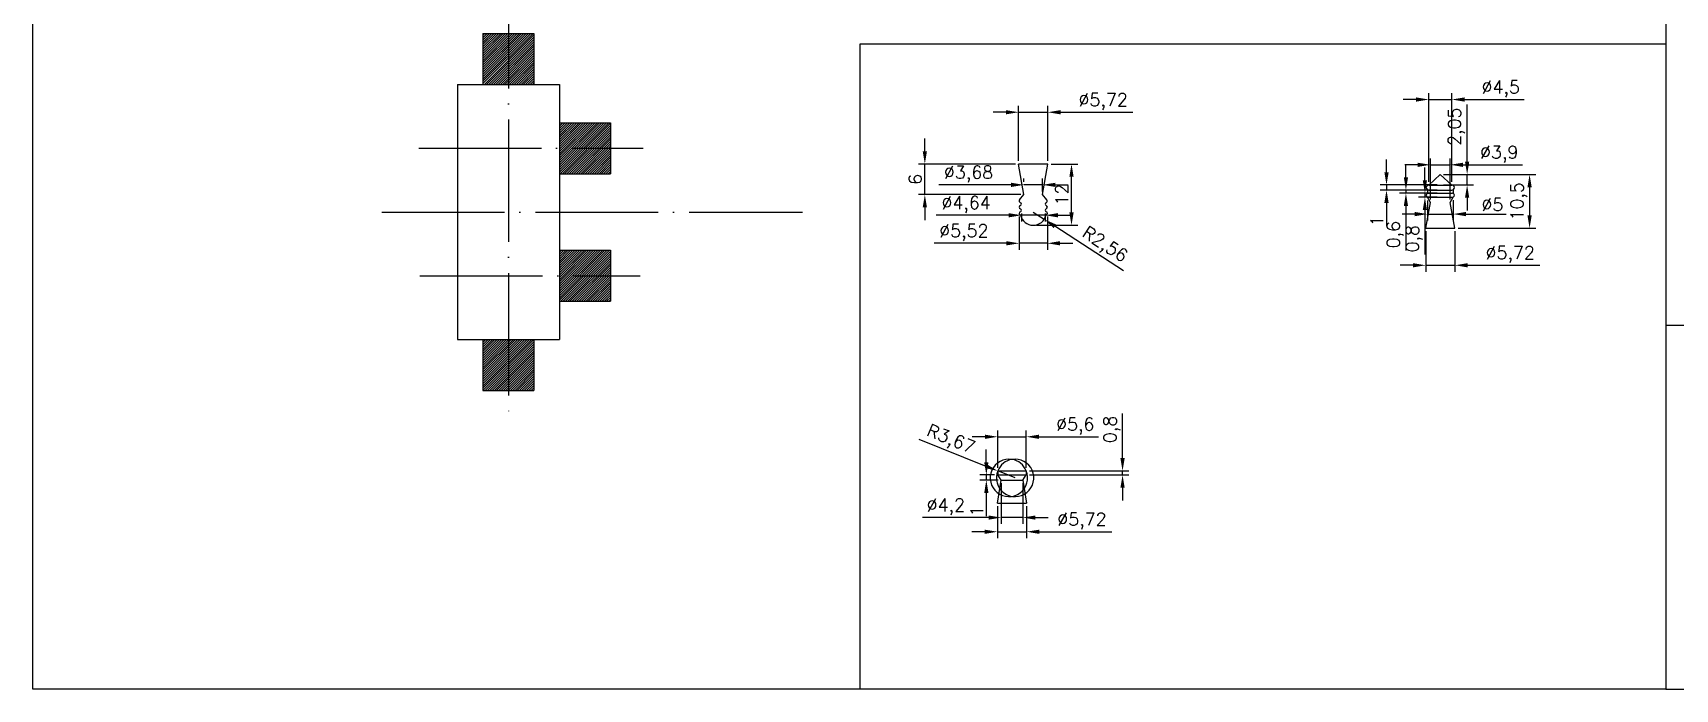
# Model space of a CAD drawing. Header units: millimetres. Extents: x 66 to 909, y 63 to 439.
# Drawn here: x 65.8 to 387.4, y 62.9 to 191.6 of the extents above; entities that cross this region are included whole.
import ezdxf

# ---------------------------------------------------------------- set-up
doc = ezdxf.new("R2010")
doc.units = ezdxf.units.MM
doc.linetypes.add('ACAD_ISO04W100', pattern=[30, 24, -3, 0, -3])
doc.layers.add('dim', color=82, linetype='Continuous', lineweight=9)
doc.layers.add('图层5', color=253, linetype='Continuous', lineweight=5)
doc.layers.add('图层1', color=1, linetype='ACAD_ISO04W100')
doc.layers.add('图层3', color=5, linetype='Continuous')
doc.styles.get("Standard").update_dxf_attribs({"font": 'txt', "bigfont": 'gbcbig.shx'})
doc.dimstyles.new('ISO-25', dxfattribs={"dimtxt": 2.5, "dimasz": 2.5, "dimexe": 1.25, "dimexo": 0.625, "dimtad": 1, "dimtxsty": 'Standard', "dimcen": 2.5, "dimadec": 0, "dimazin": 0, "dimtfac": 1, "dimtmove": 0, "dimatfit": 3, "dimfxl": 0, "dimarcsym": 0})
pattern_1 = [(45, (-842.19243, -570.68727), (-0.2245064, 0.2245064), [])]

# ---------------------------------------------------------------- blocks, each defined once
blk = doc.blocks.new('*D100')
at = {"layer": 'Defpoints', "color": 0}
for p in [(264.58, 176.01), (258.86, 165.86), (264.58, 165.86)]:
    blk.add_point(p, dxfattribs=at)
at = {"layer": 'dim', "color": 0, "lineweight": -2}
for p, q in [((258.86, 166.49), (258.86, 177.26)), ((264.58, 166.49), (264.58, 177.26)), ((256.36, 176.01), (253.86, 176.01)), ((258.86, 176.01), (264.58, 176.01)), ((267.08, 176.01), (281.25, 176.01))]:
    blk.add_line(p, q, dxfattribs=at)
at = {"layer": 'dim', "color": 0}
for points in [[(256.36, 176.42), (256.36, 175.59), (258.86, 176.01)], [(267.08, 176.42), (267.08, 175.59), (264.58, 176.01)]]:
    blk.add_solid(points, dxfattribs=at)
at = {"layer": 'dim', "color": 0, "insert": (275.41, 178.09), "char_height": 2.5, "attachment_point": 5}
blk.add_mtext('%%C5,72', dxfattribs=at)
blk = doc.blocks.new('*D101')
at = {"layer": 'Defpoints', "color": 0}
for p in [(264.58, 165.86), (269.21, 165.86), (261.72, 153.86)]:
    blk.add_point(p, dxfattribs=at)
at = {"layer": 'dim', "color": 0, "lineweight": -2}
for p, q in [((265.21, 165.86), (270.46, 165.86)), ((269.21, 156.36), (269.21, 163.36)), ((262.35, 153.86), (270.46, 153.86))]:
    blk.add_line(p, q, dxfattribs=at)
at = {"layer": 'dim', "color": 0}
for points in [[(268.79, 163.36), (269.63, 163.36), (269.21, 165.86)], [(268.79, 156.36), (269.63, 156.36), (269.21, 153.86)]]:
    blk.add_solid(points, dxfattribs=at)
at = {"layer": 'dim', "color": 0, "insert": (267.33, 159.86), "char_height": 2.5, "attachment_point": 5, "rotation": 90}
blk.add_mtext('12', dxfattribs=at)
blk = doc.blocks.new('*D102')
at = {"layer": 'Defpoints', "color": 0}
for p in [(258.96, 156.2), (264.48, 156.2), (258.96, 150.32)]:
    blk.add_point(p, dxfattribs=at)
at = {"layer": 'dim', "color": 0, "lineweight": -2}
for p, q in [((258.96, 155.57), (258.96, 149.07)), ((264.48, 155.57), (264.48, 149.07)), ((256.46, 150.32), (242.29, 150.32)), ((264.48, 150.32), (258.96, 150.32)), ((266.98, 150.32), (269.48, 150.32))]:
    blk.add_line(p, q, dxfattribs=at)
at = {"layer": 'dim', "color": 0}
for points in [[(256.46, 150.74), (256.46, 149.91), (258.96, 150.32)], [(266.98, 150.74), (266.98, 149.91), (264.48, 150.32)]]:
    blk.add_solid(points, dxfattribs=at)
at = {"layer": 'dim', "color": 0, "insert": (248.13, 152.41), "char_height": 2.5, "attachment_point": 5}
blk.add_mtext('%%C5,52', dxfattribs=at)
blk = doc.blocks.new('*D103')
at = {"layer": 'Defpoints', "color": 0}
for p in [(240.49, 165.86), (258.86, 165.86), (259.88, 159.86)]:
    blk.add_point(p, dxfattribs=at)
at = {"layer": 'dim', "color": 0, "lineweight": -2}
for p, q in [((240.49, 168.36), (240.49, 170.86)), ((258.24, 165.86), (239.24, 165.86)), ((240.49, 159.86), (240.49, 165.86)), ((259.26, 159.86), (239.24, 159.86)), ((240.49, 157.36), (240.49, 154.86))]:
    blk.add_line(p, q, dxfattribs=at)
at = {"layer": 'dim', "color": 0}
for points in [[(240.07, 168.36), (240.9, 168.36), (240.49, 165.86)], [(240.07, 157.36), (240.9, 157.36), (240.49, 159.86)]]:
    blk.add_solid(points, dxfattribs=at)
at = {"layer": 'dim', "color": 0, "insert": (238.61, 162.86), "char_height": 2.5, "attachment_point": 5, "rotation": 90}
blk.add_mtext('6', dxfattribs=at)
blk = doc.blocks.new('*D104')
at = {"layer": 'Defpoints', "color": 0}
for p in [(341.45, 163.8), (344.31, 153.3), (358.93, 153.3)]:
    blk.add_point(p, dxfattribs=at)
at = {"layer": 'dim', "color": 0, "lineweight": -2}
for p, q in [((342.07, 163.8), (360.18, 163.8)), ((358.93, 161.3), (358.93, 155.8)), ((344.93, 153.3), (360.18, 153.3))]:
    blk.add_line(p, q, dxfattribs=at)
at = {"layer": 'dim', "color": 0}
for points in [[(358.51, 161.3), (359.35, 161.3), (358.93, 163.8)], [(358.51, 155.8), (359.35, 155.8), (358.93, 153.3)]]:
    blk.add_solid(points, dxfattribs=at)
at = {"layer": 'dim', "color": 0, "insert": (356.85, 158.55), "char_height": 2.5, "attachment_point": 5, "rotation": 90}
blk.add_mtext('10,5', dxfattribs=at)
blk = doc.blocks.new('*D105')
at = {"layer": 'Defpoints', "color": 0}
for p in [(341.45, 163.8), (341.45, 161.75), (346.7, 163.8)]:
    blk.add_point(p, dxfattribs=at)
at = {"layer": 'dim', "color": 0, "lineweight": -2}
for p, q in [((346.7, 166.3), (346.7, 177.55)), ((342.07, 163.8), (347.95, 163.8)), ((342.07, 161.75), (347.95, 161.75)), ((346.7, 161.75), (346.7, 163.8)), ((346.7, 159.25), (346.7, 156.75))]:
    blk.add_line(p, q, dxfattribs=at)
at = {"layer": 'dim', "color": 0}
for points in [[(346.28, 166.3), (347.11, 166.3), (346.7, 163.8)], [(346.28, 159.25), (347.11, 159.25), (346.7, 161.75)]]:
    blk.add_solid(points, dxfattribs=at)
at = {"layer": 'dim', "color": 0, "insert": (344.61, 173.17), "char_height": 2.5, "attachment_point": 5, "rotation": 90}
blk.add_mtext('2,05', dxfattribs=at)
blk = doc.blocks.new('*D106')
at = {"layer": 'Defpoints', "color": 0}
for p in [(341.45, 161.75), (330.91, 160.75), (341.45, 160.75)]:
    blk.add_point(p, dxfattribs=at)
at = {"layer": 'dim', "color": 0, "lineweight": -2}
for p, q in [((330.91, 164.25), (330.91, 166.75)), ((340.82, 161.75), (329.66, 161.75)), ((330.91, 161.75), (330.91, 160.75)), ((340.82, 160.75), (329.66, 160.75)), ((330.91, 158.25), (330.91, 153.66))]:
    blk.add_line(p, q, dxfattribs=at)
at = {"layer": 'dim', "color": 0}
for points in [[(330.49, 164.25), (331.33, 164.25), (330.91, 161.75)], [(330.49, 158.25), (331.33, 158.25), (330.91, 160.75)]]:
    blk.add_solid(points, dxfattribs=at)
at = {"layer": 'dim', "color": 0, "insert": (329.03, 154.7), "char_height": 2.5, "attachment_point": 5, "rotation": 90}
blk.add_mtext('1', dxfattribs=at)
blk = doc.blocks.new('*D107')
at = {"layer": 'Defpoints', "color": 0}
for p in [(334.71, 160.15), (341.45, 160.75), (341.45, 160.15)]:
    blk.add_point(p, dxfattribs=at)
at = {"layer": 'dim', "color": 0, "lineweight": -2}
for p, q in [((334.71, 163.25), (334.71, 165.75)), ((340.82, 160.75), (333.46, 160.75)), ((340.82, 160.15), (333.46, 160.15)), ((334.71, 160.75), (334.71, 160.15)), ((334.71, 157.65), (334.71, 148.9))]:
    blk.add_line(p, q, dxfattribs=at)
at = {"layer": 'dim', "color": 0}
for points in [[(334.3, 163.25), (335.13, 163.25), (334.71, 160.75)], [(334.3, 157.65), (335.13, 157.65), (334.71, 160.15)]]:
    blk.add_solid(points, dxfattribs=at)
at = {"layer": 'dim', "color": 0, "insert": (332.63, 152.02), "char_height": 2.5, "attachment_point": 5, "rotation": 90}
blk.add_mtext('0,6', dxfattribs=at)
blk = doc.blocks.new('*D108')
at = {"layer": 'Defpoints', "color": 0}
for p in [(338.43, 159.35), (341.45, 160.15), (341.45, 159.35)]:
    blk.add_point(p, dxfattribs=at)
at = {"layer": 'dim', "color": 0, "lineweight": -2}
for p, q in [((338.43, 162.65), (338.43, 165.15)), ((340.82, 160.15), (337.18, 160.15)), ((340.82, 159.35), (337.18, 159.35)), ((338.43, 160.15), (338.43, 159.35)), ((338.43, 156.85), (338.43, 148.1))]:
    blk.add_line(p, q, dxfattribs=at)
at = {"layer": 'dim', "color": 0}
for points in [[(338.01, 162.65), (338.84, 162.65), (338.43, 160.15)], [(338.01, 156.85), (338.84, 156.85), (338.43, 159.35)]]:
    blk.add_solid(points, dxfattribs=at)
at = {"layer": 'dim', "color": 0, "insert": (336.34, 151.22), "char_height": 2.5, "attachment_point": 5, "rotation": 90}
blk.add_mtext('0,8', dxfattribs=at)
blk = doc.blocks.new('*D109')
at = {"layer": 'Defpoints', "color": 0}
for p in [(338.59, 153.3), (344.31, 153.3), (344.31, 146.01)]:
    blk.add_point(p, dxfattribs=at)
at = {"layer": 'dim', "color": 0, "lineweight": -2}
for p, q in [((338.59, 152.67), (338.59, 144.76)), ((344.31, 152.67), (344.31, 144.76)), ((336.09, 146.01), (333.59, 146.01)), ((338.59, 146.01), (344.31, 146.01)), ((346.81, 146.01), (360.97, 146.01))]:
    blk.add_line(p, q, dxfattribs=at)
at = {"layer": 'dim', "color": 0}
for points in [[(336.09, 146.43), (336.09, 145.6), (338.59, 146.01)], [(346.81, 146.43), (346.81, 145.6), (344.31, 146.01)]]:
    blk.add_solid(points, dxfattribs=at)
at = {"layer": 'dim', "color": 0, "insert": (355.14, 148.1), "char_height": 2.5, "attachment_point": 5}
blk.add_mtext('%%C5,72', dxfattribs=at)
blk = doc.blocks.new('*D110')
at = {"layer": 'Defpoints', "color": 0}
for p in [(343.7, 178.5), (339.2, 161.75), (343.7, 161.75)]:
    blk.add_point(p, dxfattribs=at)
at = {"layer": 'dim', "color": 0, "lineweight": -2}
for p, q in [((336.7, 178.5), (334.2, 178.5)), ((339.2, 162.37), (339.2, 179.75)), ((339.2, 178.5), (343.7, 178.5)), ((343.7, 162.37), (343.7, 179.75)), ((346.2, 178.5), (357.86, 178.5))]:
    blk.add_line(p, q, dxfattribs=at)
at = {"layer": 'dim', "color": 0}
for points in [[(336.7, 178.92), (336.7, 178.08), (339.2, 178.5)], [(346.2, 178.92), (346.2, 178.08), (343.7, 178.5)]]:
    blk.add_solid(points, dxfattribs=at)
at = {"layer": 'dim', "color": 0, "insert": (353.28, 180.58), "char_height": 2.5, "attachment_point": 5}
blk.add_mtext('%%C4,5', dxfattribs=at)
blk = doc.blocks.new('*D111')
at = {"layer": 'Defpoints', "color": 0}
for p in [(338.95, 159.35), (343.95, 159.38), (343.95, 156.05)]:
    blk.add_point(p, dxfattribs=at)
at = {"layer": 'dim', "color": 0, "lineweight": -2}
for p, q in [((338.95, 158.72), (338.95, 154.8)), ((343.95, 158.75), (343.95, 154.8)), ((336.45, 156.05), (333.95, 156.05)), ((338.95, 156.05), (343.95, 156.05)), ((346.45, 156.05), (354.36, 156.05))]:
    blk.add_line(p, q, dxfattribs=at)
at = {"layer": 'dim', "color": 0}
for points in [[(336.45, 156.46), (336.45, 155.63), (338.95, 156.05)], [(346.45, 156.46), (346.45, 155.63), (343.95, 156.05)]]:
    blk.add_solid(points, dxfattribs=at)
at = {"layer": 'dim', "color": 0, "insert": (351.65, 157.92), "char_height": 2.5, "attachment_point": 5}
blk.add_mtext('%%C5', dxfattribs=at)
blk = doc.blocks.new('*D112')
at = {"layer": 'Defpoints', "color": 0}
for p in [(343.4, 165.71), (339.5, 158.3), (343.4, 158.3)]:
    blk.add_point(p, dxfattribs=at)
at = {"layer": 'dim', "color": 0, "lineweight": -2}
for p, q in [((337, 165.71), (334.5, 165.71)), ((339.5, 158.92), (339.5, 166.96)), ((339.5, 165.71), (343.4, 165.71)), ((343.4, 158.92), (343.4, 166.96)), ((345.9, 165.71), (357.56, 165.71))]:
    blk.add_line(p, q, dxfattribs=at)
at = {"layer": 'dim', "color": 0}
for points in [[(337, 166.12), (337, 165.29), (339.5, 165.71)], [(345.9, 166.12), (345.9, 165.29), (343.4, 165.71)]]:
    blk.add_solid(points, dxfattribs=at)
at = {"layer": 'dim', "color": 0, "insert": (352.98, 167.79), "char_height": 2.5, "attachment_point": 5}
blk.add_mtext('%%C3,9', dxfattribs=at)
blk = doc.blocks.new('*D113')
at = {"layer": 'Defpoints', "color": 0}
for p in [(259.88, 161.78), (259.88, 161.78), (263.56, 159.86)]:
    blk.add_point(p, dxfattribs=at)
at = {"layer": 'dim', "color": 0, "lineweight": -2}
for p, q in [((257.38, 161.78), (243.21, 161.78)), ((259.88, 162.4), (259.88, 163.03)), ((263.56, 161.78), (259.88, 161.78)), ((263.56, 160.49), (263.56, 163.03)), ((266.06, 161.78), (268.56, 161.78))]:
    blk.add_line(p, q, dxfattribs=at)
at = {"layer": 'dim', "color": 0}
for points in [[(257.38, 162.19), (257.38, 161.36), (259.88, 161.78)], [(266.06, 162.19), (266.06, 161.36), (263.56, 161.78)]]:
    blk.add_solid(points, dxfattribs=at)
at = {"layer": 'dim', "color": 0, "insert": (249.05, 163.86), "char_height": 2.5, "attachment_point": 5}
blk.add_mtext('%%C3,68', dxfattribs=at)
blk = doc.blocks.new('*D114')
at = {"layer": 'Defpoints', "color": 0}
for p in [(259.4, 156.79), (259.4, 155.82), (264.04, 156.78)]:
    blk.add_point(p, dxfattribs=at)
at = {"layer": 'dim', "color": 0, "lineweight": -2}
for p, q in [((256.9, 155.82), (242.73, 155.82)), ((259.4, 156.16), (259.4, 154.57)), ((264.04, 155.82), (259.4, 155.82)), ((264.04, 156.16), (264.04, 154.57)), ((266.54, 155.82), (269.04, 155.82))]:
    blk.add_line(p, q, dxfattribs=at)
at = {"layer": 'dim', "color": 0}
for points in [[(256.9, 156.23), (256.9, 155.4), (259.4, 155.82)], [(266.54, 156.23), (266.54, 155.4), (264.04, 155.82)]]:
    blk.add_solid(points, dxfattribs=at)
at = {"layer": 'dim', "color": 0, "insert": (248.57, 157.9), "char_height": 2.5, "attachment_point": 5}
blk.add_mtext('%%C4,64', dxfattribs=at)
blk = doc.blocks.new('*D115')
at = {"layer": 'Defpoints', "color": 0}
for p in [(261.72, 156.42), (263.87, 155.02)]:
    blk.add_point(p, dxfattribs=at)
at = {"layer": 'dim', "color": 0, "lineweight": -2}
for p, q in [((261.72, 156.42), (263.87, 155.02)), ((279.37, 144.93), (265.96, 153.66))]:
    blk.add_line(p, q, dxfattribs=at)
at = {"layer": 'dim', "color": 0}
blk.add_solid([(266.19, 154.01), (265.73, 153.31), (263.87, 155.02)], dxfattribs=at)
at = {"layer": 'dim', "color": 0, "insert": (275.62, 149.86), "char_height": 2.5, "attachment_point": 5, "rotation": 326.939}
blk.add_mtext('R2,56', dxfattribs=at)
blk = doc.blocks.new('*D116')
at = {"layer": 'Defpoints', "color": 0}
for p in [(254.7, 99.41), (260.42, 99.41), (260.42, 93.79)]:
    blk.add_point(p, dxfattribs=at)
at = {"layer": 'dim', "color": 0, "lineweight": -2}
for p, q in [((254.7, 98.79), (254.7, 92.54)), ((260.42, 98.79), (260.42, 92.54)), ((252.2, 93.79), (249.7, 93.79)), ((254.7, 93.79), (260.42, 93.79)), ((262.92, 93.79), (277.09, 93.79))]:
    blk.add_line(p, q, dxfattribs=at)
at = {"layer": 'dim', "color": 0}
for points in [[(252.2, 94.2), (252.2, 93.37), (254.7, 93.79)], [(262.92, 94.2), (262.92, 93.37), (260.42, 93.79)]]:
    blk.add_solid(points, dxfattribs=at)
at = {"layer": 'dim', "color": 0, "insert": (271.26, 95.87), "char_height": 2.5, "attachment_point": 5}
blk.add_mtext('%%C5,72', dxfattribs=at)
blk = doc.blocks.new('*D117')
at = {"layer": 'Defpoints', "color": 0}
for p in [(255.46, 103.91), (259.66, 103.91), (259.66, 96.56)]:
    blk.add_point(p, dxfattribs=at)
at = {"layer": 'dim', "color": 0, "lineweight": -2}
for p, q in [((255.46, 103.29), (255.46, 95.31)), ((259.66, 103.29), (259.66, 95.31)), ((252.96, 96.56), (240.02, 96.56)), ((259.66, 96.56), (255.46, 96.56)), ((262.16, 96.56), (264.66, 96.56))]:
    blk.add_line(p, q, dxfattribs=at)
at = {"layer": 'dim', "color": 0}
for points in [[(252.96, 96.98), (252.96, 96.15), (255.46, 96.56)], [(262.16, 96.98), (262.16, 96.15), (259.66, 96.56)]]:
    blk.add_solid(points, dxfattribs=at)
at = {"layer": 'dim', "color": 0, "insert": (244.6, 98.65), "char_height": 2.5, "attachment_point": 5}
blk.add_mtext('%%C4,2', dxfattribs=at)
blk = doc.blocks.new('*D118')
at = {"layer": 'Defpoints', "color": 0}
for p in [(254.76, 105.71), (258.17, 104.34)]:
    blk.add_point(p, dxfattribs=at)
at = {"layer": 'dim', "color": 0, "lineweight": -2}
for p, q in [((239.3, 111.93), (252.44, 106.64)), ((258.17, 104.34), (254.76, 105.71))]:
    blk.add_line(p, q, dxfattribs=at)
at = {"layer": 'dim', "color": 0}
blk.add_solid([(252.6, 107.03), (252.29, 106.26), (254.76, 105.71)], dxfattribs=at)
at = {"layer": 'dim', "color": 0, "insert": (245.49, 111.69), "char_height": 2.5, "attachment_point": 5, "rotation": 338.0809}
blk.add_mtext('R3,67', dxfattribs=at)
blk = doc.blocks.new('*D119')
at = {"layer": 'Defpoints', "color": 0}
for p in [(260.36, 105.71), (260.36, 104.91), (279.21, 105.71)]:
    blk.add_point(p, dxfattribs=at)
at = {"layer": 'dim', "color": 0, "lineweight": -2}
for p, q in [((279.21, 108.21), (279.21, 116.96)), ((260.99, 105.71), (280.46, 105.71)), ((260.99, 104.91), (280.46, 104.91)), ((279.21, 104.91), (279.21, 105.71)), ((279.21, 102.41), (279.21, 99.91))]:
    blk.add_line(p, q, dxfattribs=at)
at = {"layer": 'dim', "color": 0}
for points in [[(278.79, 108.21), (279.63, 108.21), (279.21, 105.71)], [(278.79, 102.41), (279.63, 102.41), (279.21, 104.91)]]:
    blk.add_solid(points, dxfattribs=at)
at = {"layer": 'dim', "color": 0, "insert": (277.13, 113.84), "char_height": 2.5, "attachment_point": 5, "rotation": 90}
blk.add_mtext('0,8', dxfattribs=at)
blk = doc.blocks.new('*D120')
at = {"layer": 'Defpoints', "color": 0}
for p in [(252.53, 103.91), (254.76, 104.91), (255.46, 103.91)]:
    blk.add_point(p, dxfattribs=at)
at = {"layer": 'dim', "color": 0, "lineweight": -2}
for p, q in [((252.53, 107.41), (252.53, 109.91)), ((254.14, 104.91), (251.28, 104.91)), ((254.84, 103.91), (251.28, 103.91)), ((252.53, 104.91), (252.53, 103.91)), ((252.53, 101.41), (252.53, 96.83))]:
    blk.add_line(p, q, dxfattribs=at)
at = {"layer": 'dim', "color": 0}
for points in [[(252.12, 107.41), (252.95, 107.41), (252.53, 104.91)], [(252.12, 101.41), (252.95, 101.41), (252.53, 103.91)]]:
    blk.add_solid(points, dxfattribs=at)
at = {"layer": 'dim', "color": 0, "insert": (250.66, 97.87), "char_height": 2.5, "attachment_point": 5, "rotation": 90}
blk.add_mtext('1', dxfattribs=at)
blk = doc.blocks.new('*D121')
at = {"layer": 'Defpoints', "color": 0}
for p in [(260.36, 112.4), (254.76, 105.71), (260.36, 105.71)]:
    blk.add_point(p, dxfattribs=at)
at = {"layer": 'dim', "color": 0, "lineweight": -2}
for p, q in [((254.76, 106.34), (254.76, 113.65)), ((260.36, 106.34), (260.36, 113.65)), ((252.26, 112.4), (249.76, 112.4)), ((254.76, 112.4), (260.36, 112.4)), ((262.86, 112.4), (274.53, 112.4))]:
    blk.add_line(p, q, dxfattribs=at)
at = {"layer": 'dim', "color": 0}
for points in [[(252.26, 112.82), (252.26, 111.99), (254.76, 112.4)], [(262.86, 112.82), (262.86, 111.99), (260.36, 112.4)]]:
    blk.add_solid(points, dxfattribs=at)
at = {"layer": 'dim', "color": 0, "insert": (269.95, 114.49), "char_height": 2.5, "attachment_point": 5}
blk.add_mtext('%%C5,6', dxfattribs=at)

msp = doc.modelspace()

# ---------------------------------------------------------------- hatches: boundary and pattern name
at = {"layer": '图层5'}
h = msp.add_hatch(dxfattribs=at)
h.set_pattern_fill('ANSI31', color=256, scale=0.1, style=0)
h.set_pattern_definition(pattern_1)
h.paths.add_polyline_path([(163.929, 191.456), (158.929, 191.456), (158.929, 181.456), (163.929, 181.456)])
h.paths.add_polyline_path([(153.929, 181.456), (158.929, 181.456), (158.929, 191.456), (153.929, 191.456)])
h = msp.add_hatch(dxfattribs=at)
h.set_pattern_fill('ANSI31', color=256, scale=0.1, style=0)
h.set_pattern_definition(pattern_1)
h.paths.add_polyline_path([(153.929, 121.456), (163.929, 121.456), (163.929, 131.456), (153.929, 131.456)])
h.paths.add_polyline_path([(178.929, 163.956), (178.929, 168.956), (168.929, 168.956), (168.929, 163.956)])
h.paths.add_polyline_path([(178.929, 168.956), (178.929, 173.956), (168.929, 173.956), (168.929, 168.956)])
h = msp.add_hatch(dxfattribs=at)
h.set_pattern_fill('ANSI31', color=256, scale=0.1, style=0)
h.set_pattern_definition(pattern_1)
h.paths.add_polyline_path([(178.929, 138.956), (178.929, 143.956), (168.929, 143.956), (168.929, 138.956)])
h.paths.add_polyline_path([(168.929, 148.956), (168.929, 143.956), (178.929, 143.956), (178.929, 148.956)])

# ---------------------------------------------------------------- linework, layer by layer
for p, q in [((153.929, 191.456), (163.929, 191.456)), ((153.929, 191.456), (153.929, 181.456)), ((163.929, 191.456), (163.929, 181.456)), ((148.929, 181.456), (148.929, 131.456)), ((148.929, 181.456), (168.929, 181.456)), ((168.929, 181.456), (168.929, 131.456)), ((168.929, 173.956), (178.929, 173.956)), ((178.929, 173.956), (178.929, 163.956)), ((264.58, 165.861), (258.86, 165.861)), ((259.88, 159.861), (258.86, 165.861)), ((263.56, 159.861), (264.58, 165.861)), ((168.929, 163.956), (178.929, 163.956)), ((338.696, 161.246), (338.696, 161.246)), ((339.196, 161.746), (341.446, 163.796)), ((339.196, 161.746), (343.696, 161.746)), ((341.446, 163.796), (343.696, 161.746)), ((344.196, 161.246), (344.196, 161.246)), ((259.04, 158.823), (259.88, 159.861)), ((264.401, 158.823), (263.56, 159.861)), ((338.586, 153.296), (339.496, 158.296)), ((338.696, 159.746), (338.696, 159.746)), ((338.946, 160.813), (338.946, 160.117)), ((338.946, 159.376), (338.946, 159.346)), ((339.496, 158.296), (338.946, 159.346)), ((339.096, 160.146), (343.796, 160.146)), ((339.096, 159.346), (343.796, 159.346)), ((339.196, 160.746), (343.696, 160.746)), ((343.396, 158.296), (343.946, 159.346)), ((344.306, 153.296), (343.396, 158.296)), ((343.946, 160.813), (343.946, 160.117)), ((343.946, 159.376), (343.946, 159.346)), ((344.196, 159.746), (344.196, 159.746)), ((338.586, 153.296), (344.306, 153.296)), ((168.929, 148.956), (178.929, 148.956)), ((178.929, 148.956), (178.929, 138.956)), ((168.929, 138.956), (178.929, 138.956)), ((385.593, 134.281), (660.358, 134.281)), ((148.929, 131.456), (168.929, 131.456)), ((153.929, 131.456), (153.929, 121.456)), ((163.929, 131.456), (163.929, 121.456)), ((153.929, 121.456), (163.929, 121.456)), ((254.702, 99.411), (255.462, 103.911)), ((254.762, 105.711), (254.762, 104.911)), ((254.762, 105.711), (260.362, 105.711)), ((254.762, 104.911), (260.362, 104.911)), ((255.462, 103.911), (254.762, 104.911)), ((255.462, 103.911), (259.662, 103.911)), ((259.662, 103.911), (260.362, 104.911)), ((259.662, 103.911), (260.422, 99.411)), ((260.362, 105.711), (260.362, 104.911)), ((254.702, 99.411), (260.422, 99.411))]:
    msp.add_line(p, q)
for points in [[(65.785, 439.378), (385.593, 439.378), (385.593, 62.933), (65.785, 62.933)], [(385.593, 62.933), (660.358, 62.933), (660.358, 439.378), (385.593, 439.378)], [(385.593, 62.933), (227.79, 62.933), (227.79, 189.388), (385.593, 189.388)]]:
    msp.add_lwpolyline(points, close=True)
for centre, radius, start, end in [((339.196, 161.246), 0.5, 90, 180), ((339.196, 161.246), 0.5, 180, 270), ((343.696, 161.246), 0.5, 0, 90), ((343.696, 161.246), 0.5, 270, 0), ((259.316, 158.599), 0.355, 141.00228, 252.06009), ((259.315, 157.39), 0.355, 107.91139, 252.27122), ((259.12, 157.994), 0.28, 287.91139, 72.06009), ((264.321, 157.994), 0.28, 107.93991, 252.08861), ((264.125, 157.39), 0.355, 287.72878, 72.08861), ((264.125, 158.599), 0.355, 287.93991, 38.99772), ((339.096, 159.746), 0.4, 90, 180), ((339.096, 159.746), 0.4, 180, 270), ((343.796, 159.746), 0.4, 0, 90), ((343.796, 159.746), 0.4, 270, 0), ((259.297, 156.198), 0.337, 106.48501, 256.93412), ((259.123, 156.787), 0.278, 286.48501, 72.27122), ((261.72, 156.421), 2.559, 192.4242, 347.5758), ((264.318, 156.787), 0.278, 107.72878, 253.51499), ((264.144, 156.198), 0.337, 283.06588, 73.51499), ((258.167, 104.341), 3.67, 99.48382, 158.0809), ((256.957, 104.341), 3.67, 21.9191, 80.51618)]:
    msp.add_arc(centre, radius, start, end)
at = {"layer": '图层1'}
for p, q in [((158.929, 325.084), (158.929, 117.413)), ((141.376, 168.956), (185.309, 168.956)), ((134.15, 156.456), (216.539, 156.456)), ((141.597, 143.956), (184.724, 143.956))]:
    msp.add_line(p, q, dxfattribs=at)
at = {"layer": '图层3'}
for centre, start, end in [((256.957, 104.341), 80.51618, 21.9191), ((258.167, 104.341), 158.0809, 99.48382)]:
    msp.add_arc(centre, 3.67, start, end, dxfattribs=at)

# ---------------------------------------------------------------- dimensions: what is measured, and where the dimension line sits
at = {"layer": 'dim'}
for base, p1, p2, picture, middle in [((343.696, 178.498), (339.196, 161.746), (343.696, 161.746), '*D110', (353.279, 178.498)), ((343.946, 156.046), (338.946, 159.346), (343.946, 159.376), '*D111', (351.654, 156.046)), ((259.662, 96.562), (255.462, 103.911), (259.662, 103.911), '*D117', (244.601, 96.562))]:
    dim = msp.add_linear_dim(base=base, p1=p1, p2=p2, text='%%C<>', dimstyle='ISO-25', dxfattribs=at)
    dim.commit()
    dim.dimension.update_dxf_attribs({"geometry": picture, "text_midpoint": middle, "dimtype": 160})
for base, p1, p2, picture, middle in [((264.58, 176.006), (258.86, 165.861), (264.58, 165.861), '*D100', (275.414, 178.089)), ((259.88, 161.778), (263.56, 159.861), (259.88, 161.778), '*D113', (249.047, 163.861)), ((259.4, 155.815), (264.04, 156.784), (259.4, 156.787), '*D114', (248.567, 157.899)), ((258.96, 150.323), (264.48, 156.198), (258.96, 156.198), '*D102', (248.127, 152.407))]:
    dim = msp.add_linear_dim(base=base, p1=p1, p2=p2, angle=180, text='%%C<>', dimstyle='ISO-25', dxfattribs=at)
    dim.commit()
    dim.dimension.update_dxf_attribs({"geometry": picture, "text_midpoint": middle})
for base, p1, p2, angle, picture, middle in [((346.697, 163.796), (341.446, 161.746), (341.446, 163.796), 90, '*D105', (344.613, 173.171)), ((240.488, 165.861), (259.88, 159.861), (258.86, 165.861), 270, '*D103', (238.613, 162.861)), ((269.209, 165.861), (261.72, 153.861), (264.58, 165.861), 270, '*D101', (267.334, 159.861)), ((330.91, 160.746), (341.446, 161.746), (341.446, 160.746), 90, '*D106', (329.035, 154.705)), ((334.712, 160.146), (341.446, 160.746), (341.446, 160.146), 90, '*D107', (332.628, 152.021)), ((338.426, 159.346), (341.446, 160.146), (341.446, 159.346), 90, '*D108', (336.343, 151.221)), ((358.931, 153.296), (341.446, 163.796), (344.306, 153.296), 90, '*D104', (356.847, 158.546)), ((279.211, 105.711), (260.362, 104.911), (260.362, 105.711), 90, '*D119', (277.127, 113.836)), ((252.534, 103.911), (254.762, 104.911), (255.462, 103.911), 90, '*D120', (250.659, 97.869))]:
    dim = msp.add_linear_dim(base=base, p1=p1, p2=p2, angle=angle, dimstyle='ISO-25', dxfattribs=at)
    dim.commit()
    dim.dimension.update_dxf_attribs({"geometry": picture, "text_midpoint": middle})
for base, p1, p2, picture, middle in [((343.396, 165.705), (339.496, 158.296), (343.396, 158.296), '*D112', (352.979, 167.789)), ((344.306, 146.012), (338.586, 153.296), (344.306, 153.296), '*D109', (355.139, 148.096)), ((260.362, 112.404), (254.762, 105.711), (260.362, 105.711), '*D121', (269.945, 114.488)), ((260.422, 93.787), (254.702, 99.411), (260.422, 99.411), '*D116', (271.255, 95.87))]:
    dim = msp.add_linear_dim(base=base, p1=p1, p2=p2, text='%%C<>', dimstyle='ISO-25', dxfattribs=at)
    dim.commit()
    dim.dimension.update_dxf_attribs({"geometry": picture, "text_midpoint": middle})
dim = msp.add_radius_dim(center=(261.72, 156.421), mpoint=(263.865, 155.024), dimstyle='ISO-25', dxfattribs=at)
dim.commit()
dim.dimension.update_dxf_attribs({"geometry": '*D115', "text_midpoint": (274.484, 148.113), "dimtype": 164})
dim = msp.add_radius_dim(center=(258.167, 104.341), mpoint=(254.762, 105.711), dimstyle='ISO-25', override={"dimtmove": 1}, dxfattribs=at)
dim.commit()
dim.dimension.update_dxf_attribs({"geometry": '*D118', "text_midpoint": (245.489, 111.688)})

doc.saveas('drawing.dxf')
